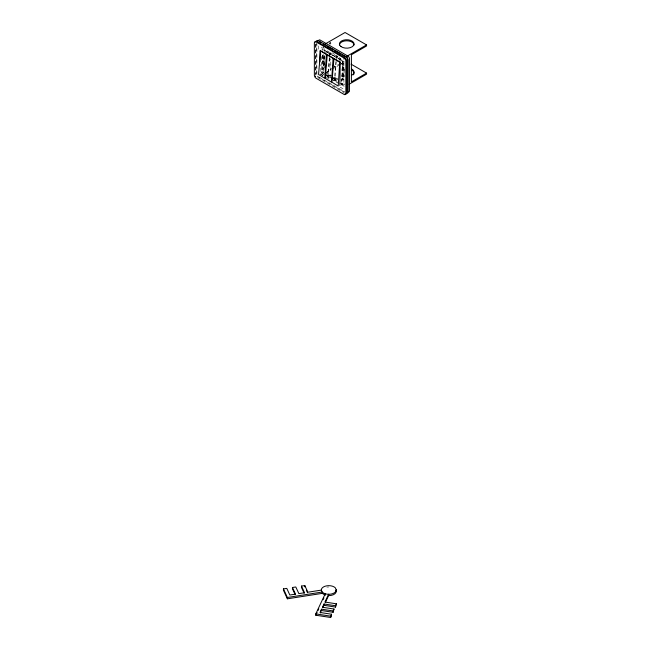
<?xml version="1.0" encoding="UTF-8"?>
<svg xmlns="http://www.w3.org/2000/svg" width="650" height="650" viewBox="0 0 650 650"><rect width="100%" height="100%" fill="white"/><g stroke="black" fill="none" stroke-linecap="round" stroke-linejoin="round"><path stroke-width="0.49" stroke-dasharray="3.25 2.44" d="M322.709 54.852L321.433 73.125L325.886 75.92M329.331 57.631L327.949 76.659L326.292 77.618M329.396 56.631L329.29 52.983L323.464 49.619L321.839 50.261M329.461 57.712L328.112 76.976L338.837 83.452M329.534 56.712L329.964 53.43L336.302 57.484M336.009 61.49L334.23 80.738M336.139 61.571L335.091 81.234M336.213 60.564L336.643 57.289L342.948 61.092L341.242 84.557M330.387 75.148L330.744 77.212M337.951 55.672L337.797 56.607L337.066 56.769L335.741 55.112L332.239 52.821M322.692 49.473L342.908 60.938L342.956 83.736L341.088 84.971M344.297 69.631L344.053 73.531L343.436 73.686L343.281 74.612L344.671 76.44M344.321 83.793L344.321 84.979M324.317 69.428L323.237 68.803L323.237 54.178M322.985 64.894L324.504 63.887L324.504 55.949L322.985 56.956M341.819 80.145L341.307 79.259L342.42 79.877L342.688 76.269L342.42 68.591L343.956 67.6L343.679 63.684L342.079 62.148M342.42 68.591L343.956 67.6M343.679 67.86L343.679 79.146L342.42 79.877M329.168 43.794L330.809 42.851L330.809 44.858M326.129 51.667L327.397 50.936L330.655 52.52L329.022 53.341L326.129 51.667L326.129 52.918M325.098 52.333L326.365 51.602L326.877 52.487L327.397 52.187L327.397 50.936M323.237 57.517L324.504 56.786M329.022 53.341L329.753 53.755L331.012 53.024L337.529 56.493L340.787 58.663L341.307 60.824M323.237 64.618L324.504 63.887M329.753 53.755L335.904 57.306L337.171 56.574M335.904 57.306L337.529 56.493M323.237 65.455L324.504 64.724L324.244 64.163M336.261 57.224L336.627 57.728L337.894 56.997M323.237 68.803L324.504 68.071M340.787 58.663L339.519 59.394L336.627 57.728M339.519 60.653L340.787 59.922M340.551 61.254L341.819 60.523L342.591 61.856L340.811 62.879M329.891 58.394L329.891 69.453L331.573 68.478M332.418 67.99L344.216 61.181M326.129 72.564L327.397 71.833L326.877 70.931M342.599 63.058L341.331 63.789L342.42 64.415L343.679 63.684M325.073 73.288L331.159 69.778M332.028 69.274L338.975 65.268M339.844 64.764L344.183 62.254M326.129 73.816L327.397 73.084L330.655 75.254L329.387 75.985L326.852 74.23M329.022 75.489L330.289 74.758M342.688 68.331L342.42 67.754L343.679 67.023M335.904 79.454L337.171 78.723L337.894 79.146L336.261 79.958L331.508 76.919M342.42 75.692L343.679 74.961M342.42 76.529L343.956 75.538M340.811 79.552L342.599 78.52L343.679 79.146M341.323 80.438L342.591 79.706L342.079 78.821M329.387 75.985L331.012 75.172L337.171 78.723M342.777 83.996L340.901 82.964M330.809 42.851L329.891 42.315L329.891 44.33M321.246 47.385L322.148 47.905L322.148 50.667M335.904 66.918L334.092 65.877L334.092 67.966M329.891 69.453L330.809 69.981L330.809 58.922M333.19 77.22L335.433 78.422L336.034 79.601L333.101 78.422M325.601 74.141L322.692 72.036L322.692 54.381M326.454 74.628L332.402 78.065M333.247 78.553L337.496 81.006M325.114 74.254L337.082 81.169M341.364 83.639L343.931 85.118L343.931 57.988M325.301 74.799L328.486 76.635L328.486 77.472M339.698 83.111L343.679 85.41L343.679 86.247M325.918 75.782L323.334 74.295L323.334 54.121M326.779 76.278L337.106 82.241M341.404 84.728L344.849 86.71M323.066 75.603L320.206 73.743L320.158 64.675M326.471 77.561L329.014 79.032M322.887 75.709L320.158 74.076M340.186 87.157L344.541 89.668M319.223 77.139L344.476 91.723M344.476 92.138L318.346 77.058A2.559 1.479 60 0 1 316.542 73.921L316.542 43.753M317.769 77.553L343.899 92.641M322.839 47.361L323.351 47.905M323.05 74.336L321.246 71.207L321.246 69.534L322.148 70.054L322.148 65.455L321.246 64.935L321.246 53.974M342.42 64.415L342.42 67.754M330.809 52.894L330.809 54.909M329.891 52.366L329.891 54.373M327.397 71.833L327.397 73.084M324.504 64.724L324.504 67.234M324.252 48.644L324.252 51.659M324.252 55.672L324.252 67.73M323.334 45.037L323.334 50.083M318.711 45.931L318.711 49.953M316.899 42.957L316.899 74.132A2.047 1.178 60 0 0 317.623 75.993M315.819 43.997L315.819 75.172M315.274 44.314L315.274 74.482M343.931 77.106A7.312 4.225 0 0 1 341.559 76.188M341.559 70.216A7.312 4.225 0 0 1 346.734 68.981M343.931 76.042A7.312 4.225 0 0 1 341.559 75.124M341.559 69.16A7.312 4.225 0 0 1 343.931 68.242M318.346 76.635A2.047 1.178 60 0 1 317.972 76.367M326.869 587.145A7.491 4.322 0 0 1 328.811 586.999M322.782 55.477L323.009 61.238L323.887 62.124L324.131 58.224L324.748 58.069L324.902 57.143L324.391 55.998L322.782 55.477M322.66 71.297L322.66 72.475L323.684 73.068L323.684 71.882L322.66 71.297"/><path stroke-width="0.97" d="M325.325 602.526L328.559 595.619L328.559 594.287L324.919 602.054L336.448 603.817L335.546 605.751L324.017 603.988L322.481 607.262L334.011 609.026L333.101 610.959L321.571 609.188L320.044 612.462L331.565 614.234L330.663 617.5L315.794 615.225L315.794 613.884L325.219 593.775L325.219 595.108M315.794 615.225L317.078 612.479M317.939 610.651L318.793 608.822M323.074 599.682L323.936 597.854M320.426 612.983L321.571 609.188M322.863 607.774L324.017 603.988M330.663 617.5L331.565 614.234M321.571 610.529L333.101 612.292L334.011 609.026M324.017 605.321L335.546 607.084L336.448 603.817M325.073 44.038L345.053 32.5L366.567 44.915L366.567 45.979L351.398 54.738L351.398 81.868L366.567 73.109L366.567 74.173L349.188 84.199M346.588 56.453L366.567 44.915M325.024 595.067L322.213 593.377L287.381 598.812L283.433 590.233L283.433 588.9L286.78 588.372L289.835 595.026L295.514 594.141L292.451 587.486L295.799 586.966L298.854 593.621L304.533 592.735L301.47 586.081L304.817 585.561L307.873 592.215L321.327 590.111M283.433 588.9L287.381 597.48L322.213 592.036L322.213 593.377M328.559 595.619L328.762 595.636A7.532 4.347 0 0 0 336.269 591.305L336.017 590.184M315.794 613.884L330.663 616.168M320.58 51.001L318.549 74.498L324.854 78.301L326.406 54.356M327.259 54.852L325.227 78.358L331.533 82.16L333.084 58.216M333.946 58.711L331.914 82.209L338.211 86.019L339.763 62.075M320.523 50.724L319.979 51.041L319.979 61.831M320.158 50.781L340.194 62.506L339.885 85.516M319.223 41.616L320.962 42.624M323.57 44.135L325.317 45.134M327.056 46.142L333.149 49.66M334.896 50.667L340.99 54.186M342.729 55.193L345.345 56.704M351.081 64.171L366.567 73.109M321.368 51.22L340.243 62.172M306.345 590.224L307.491 592.719M304.151 593.239L301.47 587.413L301.47 586.081M295.132 594.644L292.451 588.827L292.451 587.486M336.245 589.851L336.245 591.183M335.546 605.751L335.546 607.084M333.101 610.959L333.101 612.292M304.817 585.561L304.817 586.893M287.381 597.48L287.381 598.812M351.902 70.216A7.312 4.225 0 0 1 353.486 74.823M351.902 69.16A7.312 4.225 0 0 1 351.902 75.124M339.422 45.012A7.312 4.225 0 0 1 346.734 40.788A7.312 4.225 0 0 1 354.047 45.012M315.152 42.071A2.559 1.479 60 0 1 316.899 41.535L344.768 57.623A2.559 1.479 60 0 1 346.58 60.759L346.58 92.934A2.559 1.479 60 0 1 344.768 93.982M316.599 41.234A2.559 1.479 60 0 1 318.346 40.698L346.214 56.786A2.559 1.479 60 0 1 348.026 59.922L348.026 92.097A2.559 1.479 60 0 1 346.686 93.34M348.026 91.683A2.047 1.178 60 0 0 349.473 90.846L349.473 58.663A2.047 1.178 60 0 0 348.026 56.16L320.158 40.072A2.047 1.178 60 0 0 318.76 40.503M347.474 92.617A2.047 1.178 60 0 0 347.661 91.886L347.661 59.711A2.047 1.178 60 0 0 347.474 58.76M346.214 57.2A2.047 1.178 60 0 1 346.588 57.476M346.938 57.842A2.047 1.178 60 0 1 347.238 58.281M317.094 41.226A2.047 1.178 60 0 1 317.623 40.917M315.591 76.554A1.536 0.886 60 0 1 315.421 76.196M328.762 594.303C325.91 594.23 321.799 593.352 321.303 589.989A7.491 4.322 0 0 1 326.869 585.812A7.491 4.322 0 0 1 335.303 587.803L336.269 589.964A7.532 4.347 0 0 1 328.762 594.303M344.045 58.037L316.176 41.949A2.559 1.479 60 0 0 314.364 42.998L314.364 75.172A2.559 1.479 60 0 0 316.176 78.309L344.045 94.396A2.559 1.479 60 0 0 345.857 93.348L345.857 61.173A2.559 1.479 60 0 0 344.045 58.037M340.933 46.524A7.312 4.225 0 0 0 353.486 45.565A7.312 4.225 0 0 0 345.776 39.764A7.312 4.225 0 0 0 340.933 46.524"/></g></svg>
